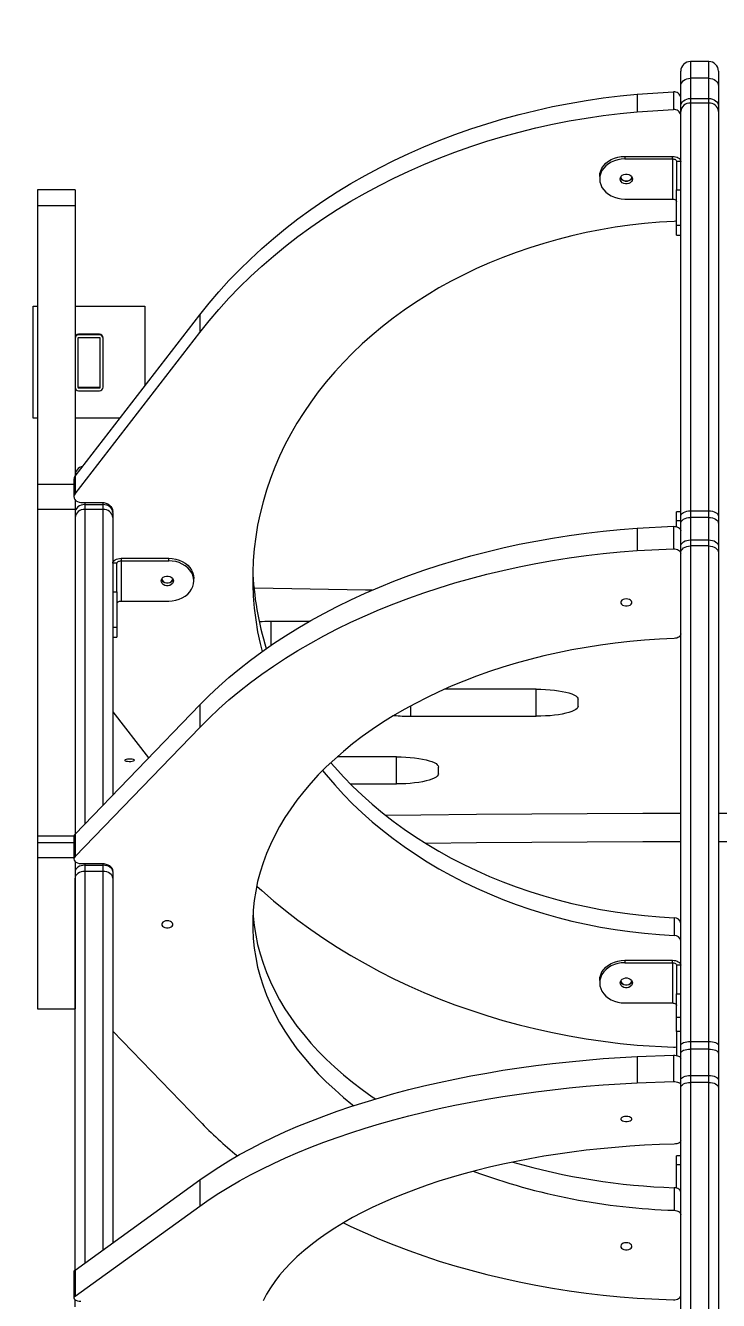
# Model space of a CAD drawing. Header units: millimetres. Extents: x -6006 to 5875, y -6399 to 6717.
# Drawn here: x -1525 to -1029, y 1773 to 2685 of the extents above; entities that cross this region are included whole.
import ezdxf

# ---------------------------------------------------------------- set-up
doc = ezdxf.new("R2010")
doc.units = ezdxf.units.MM
for name, color, linetype in [('DIKOM_ОБЪЕКТ', 7, 'Continuous'), ('DIKOM_РАЗМЕР_ЗОНА', 7, 'Continuous'), ('DIKOM_РАЗМЕР_ОБЪЕКТА', 7, 'Continuous')]:
    doc.layers.add(name, color=color, linetype=linetype)
doc.styles.add('style1', font='arial.ttf', dxfattribs={"width": 0.8})
doc.dimstyles.new('1-50', dxfattribs={"dimtxt": 300, "dimasz": 200, "dimexe": 100, "dimexo": 0, "dimgap": 100, "dimtad": 0, "dimdec": 0, "dimtxsty": 'style1', "dimcen": 0, "dimclrd": 7, "dimclre": 7, "dimadec": 1, "dimazin": 2, "dimtfac": 1, "dimtdec": 0, "dimtmove": 1, "dimatfit": 3, "dimfxl": 0, "dimlwd": 25, "dimlwe": 18, "dimarcsym": 0})

# ---------------------------------------------------------------- blocks, each defined once
blk = doc.blocks.new('*D15')
at = {"layer": 'Defpoints', "color": 0, "transparency": 16777216}
for p in [(-4354.46, 4593.05), (3409.28, 4593.05), (-1328.61, -3571.89)]:
    blk.add_point(p, dxfattribs=at)
at = {"layer": 'DIKOM_РАЗМЕР_ОБЪЕКТА', "color": 7, "lineweight": 18, "transparency": 16777216}
for p, q in [((3409.28, 4593.05), (-4454.46, 4593.05)), ((-1328.61, -3571.89), (-4454.46, -3571.89))]:
    blk.add_line(p, q, dxfattribs=at)
at = {"layer": 'DIKOM_РАЗМЕР_ОБЪЕКТА', "color": 7, "lineweight": 25, "transparency": 16777216}
for p, q in [((-4354.46, 4393.05), (-4354.46, 968.7)), ((-4354.46, -3371.89), (-4354.46, 52.46))]:
    blk.add_line(p, q, dxfattribs=at)
at = {"layer": 'DIKOM_РАЗМЕР_ОБЪЕКТА', "color": 7, "transparency": 16777216}
for points in [[(-4387.8, 4393.05), (-4321.13, 4393.05), (-4354.46, 4593.05)], [(-4387.8, -3371.89), (-4321.13, -3371.89), (-4354.46, -3571.89)]]:
    blk.add_solid(points, dxfattribs=at)
at = {"layer": 'DIKOM_РАЗМЕР_ОБЪЕКТА', "color": 0, "transparency": 16777216, "insert": (-4354.46, 510.58), "char_height": 300, "attachment_point": 5, "rotation": 90, "style": 'style1'}
blk.add_mtext('8150', dxfattribs=at)
blk = doc.blocks.new('*D16')
at = {"layer": 'Defpoints', "color": 0, "transparency": 16777216}
for p in [(3934.59, 4272.92), (-3710.11, -290.96), (3934.59, -4791.62)]:
    blk.add_point(p, dxfattribs=at)
at = {"layer": 'DIKOM_РАЗМЕР_ОБЪЕКТА', "color": 7, "lineweight": 18, "transparency": 16777216}
for p, q in [((3934.59, 4272.92), (3934.59, -4891.62)), ((-3710.11, -290.96), (-3710.11, -4891.62))]:
    blk.add_line(p, q, dxfattribs=at)
at = {"layer": 'DIKOM_РАЗМЕР_ОБЪЕКТА', "color": 7, "lineweight": 25, "transparency": 16777216}
for p, q in [((-3510.11, -4791.62), (-1432.64, -4791.62)), ((3734.59, -4791.62), (-518.7, -4791.62))]:
    blk.add_line(p, q, dxfattribs=at)
at = {"layer": 'DIKOM_РАЗМЕР_ОБЪЕКТА', "color": 7, "transparency": 16777216}
for points in [[(-3510.11, -4758.29), (-3510.11, -4824.96), (-3710.11, -4791.62)], [(3734.59, -4758.29), (3734.59, -4824.96), (3934.59, -4791.62)]]:
    blk.add_solid(points, dxfattribs=at)
at = {"layer": 'DIKOM_РАЗМЕР_ОБЪЕКТА', "color": 0, "transparency": 16777216, "insert": (-975.67, -4791.62), "char_height": 300, "attachment_point": 5, "style": 'style1'}
blk.add_mtext('7650', dxfattribs=at)
blk = doc.blocks.new('*D14')
at = {"layer": 'Defpoints', "color": 0, "transparency": 16777216}
for p in [(3463.26, 6716.57), (-5809.49, -5571.89), (-1350.38, -5571.89)]:
    blk.add_point(p, dxfattribs=at)
at = {"layer": 'DIKOM_РАЗМЕР_ЗОНА', "color": 7, "lineweight": 18, "transparency": 16777216}
for p, q in [((3463.26, 6716.57), (-5909.49, 6716.57)), ((-1350.38, -5571.89), (-5909.49, -5571.89))]:
    blk.add_line(p, q, dxfattribs=at)
at = {"layer": 'DIKOM_РАЗМЕР_ЗОНА', "color": 7, "lineweight": 25, "transparency": 16777216}
for p, q in [((-5809.49, 6516.57), (-5809.49, 1149.14)), ((-5809.49, -5371.89), (-5809.49, 69.36))]:
    blk.add_line(p, q, dxfattribs=at)
at = {"layer": 'DIKOM_РАЗМЕР_ЗОНА', "color": 7, "transparency": 16777216}
for points in [[(-5842.83, 6516.57), (-5776.16, 6516.57), (-5809.49, 6716.57)], [(-5842.83, -5371.89), (-5776.16, -5371.89), (-5809.49, -5571.89)]]:
    blk.add_solid(points, dxfattribs=at)
at = {"layer": 'DIKOM_РАЗМЕР_ЗОНА', "color": 0, "transparency": 16777216, "insert": (-5809.49, 609.25), "char_height": 300, "attachment_point": 5, "rotation": 90, "style": 'style1'}
blk.add_mtext('12300', dxfattribs=at)
blk = doc.blocks.new('*D13')
at = {"layer": 'Defpoints', "color": 0, "transparency": 16777216}
for p in [(5874.9, 4901.57), (-5210.11, -1293.83), (5874.9, -6202.3)]:
    blk.add_point(p, dxfattribs=at)
at = {"layer": 'DIKOM_РАЗМЕР_ЗОНА', "color": 7, "lineweight": 18, "transparency": 16777216}
for p, q in [((5874.9, 4901.57), (5874.9, -6302.3)), ((-5210.11, -1293.83), (-5210.11, -6302.3))]:
    blk.add_line(p, q, dxfattribs=at)
at = {"layer": 'DIKOM_РАЗМЕР_ЗОНА', "color": 7, "lineweight": 25, "transparency": 16777216}
for p, q in [((-5010.11, -6202.3), (160.46, -6202.3)), ((5674.9, -6202.3), (1240.24, -6202.3))]:
    blk.add_line(p, q, dxfattribs=at)
at = {"layer": 'DIKOM_РАЗМЕР_ЗОНА', "color": 7, "transparency": 16777216}
for points in [[(-5010.11, -6168.97), (-5010.11, -6235.64), (-5210.11, -6202.3)], [(5674.9, -6168.97), (5674.9, -6235.64), (5874.9, -6202.3)]]:
    blk.add_solid(points, dxfattribs=at)
at = {"layer": 'DIKOM_РАЗМЕР_ЗОНА', "color": 0, "transparency": 16777216, "insert": (700.35, -6202.3), "char_height": 300, "attachment_point": 5, "style": 'style1'}
blk.add_mtext('11100', dxfattribs=at)

msp = doc.modelspace()

# ---------------------------------------------------------------- linework, layer by layer
at = {"layer": 'DIKOM_ОБЪЕКТ', "color": 7, "linetype": 'Continuous', "lineweight": 15}
for p, q in [((-1035.85, 2659.55), (-1048.85, 2659.55)), ((-1048.85, 2659.55), (-1048.85, 2647.54)), ((-1035.85, 2647.54), (-1035.85, 2659.55)), ((-1055.85, 2641.94), (-1055.85, 2652.55)), ((-1048.85, 2647.54), (-1048.85, 2633.12)), ((-1035.85, 2647.54), (-1048.85, 2647.54)), ((-1035.85, 2633.12), (-1035.85, 2647.54)), ((-1028.85, 2652.55), (-1028.85, 2641.94)), ((-1055.85, 2627.52), (-1055.85, 2641.94)), ((-1028.85, 2641.94), (-1028.85, 2627.52)), ((-1086.99, 2636.17), (-1061.07, 2637.74)), ((-1086.99, 2636.17), (-1086.99, 2623.57)), ((-1061.07, 2637.74), (-1061.07, 2625.13)), ((-1048.85, 2633.12), (-1048.85, 2629.84)), ((-1048.85, 2633.12), (-1035.85, 2633.12)), ((-1048.85, 2629.84), (-1048.85, 2337.88)), ((-1035.85, 2629.84), (-1048.85, 2629.84)), ((-1035.85, 2629.84), (-1035.85, 2633.12)), ((-1035.85, 2337.88), (-1035.85, 2629.84)), ((-1086.99, 2623.57), (-1061.07, 2625.13)), ((-1055.85, 2623.85), (-1055.85, 2627.52)), ((-1055.85, 2333.94), (-1055.85, 2623.85)), ((-1028.85, 2627.52), (-1028.85, 2623.85)), ((-1028.85, 2623.85), (-1028.85, 2333.94)), ((-1095.85, 2591.64), (-1095.85, 2589.84)), ((-1095.85, 2591.64), (-1061.85, 2591.64)), ((-1095.85, 2589.84), (-1061.85, 2589.84)), ((-1061.85, 2589.84), (-1061.85, 2591.64)), ((-1061.85, 2589.84), (-1061.85, 2561.04)), ((-1058.85, 2588.04), (-1058.85, 2567.64)), ((-1055.85, 2588.04), (-1058.85, 2588.04)), ((-1113.85, 2577.24), (-1113.85, 2575.44)), ((-1489.32, 2567.76), (-1516.32, 2567.76)), ((-1516.32, 2567.76), (-1516.32, 2556.28)), ((-1489.32, 2567.76), (-1489.32, 2556.28)), ((-1058.85, 2542.44), (-1058.85, 2567.64)), ((-1058.85, 2567.64), (-1055.85, 2567.64)), ((-1489.32, 2556.28), (-1516.32, 2556.28)), ((-1516.32, 2556.28), (-1516.32, 2356.69)), ((-1489.32, 2556.28), (-1489.32, 2362.64)), ((-1095.85, 2561.04), (-1061.85, 2561.04)), ((-1058.85, 2535.24), (-1058.85, 2542.44)), ((-1058.85, 2542.44), (-1055.85, 2542.44)), ((-1058.85, 2535.24), (-1055.85, 2535.24)), ((-1519.32, 2484.31), (-1516.32, 2484.31)), ((-1519.32, 2404.31), (-1519.32, 2484.31)), ((-1519.32, 2484.31), (-1516.32, 2484.31)), ((-1519.32, 2484.31), (-1519.32, 2484.31)), ((-1489.32, 2484.31), (-1439.32, 2484.31)), ((-1489.32, 2484.31), (-1439.32, 2484.31)), ((-1439.32, 2484.31), (-1439.32, 2427.34)), ((-1439.32, 2484.31), (-1439.32, 2484.31)), ((-1489.31, 2362.66), (-1400.07, 2478.14)), ((-1400.07, 2478.14), (-1400.07, 2465.54)), ((-1489.31, 2350.06), (-1400.07, 2465.54)), ((-1487.32, 2461.31), (-1487.32, 2426.31)), ((-1486.82, 2463.81), (-1486.82, 2464.31)), ((-1471.82, 2464.31), (-1486.82, 2464.31)), ((-1471.82, 2463.81), (-1486.82, 2463.81)), ((-1471.82, 2461.81), (-1486.82, 2461.81)), ((-1471.82, 2463.81), (-1471.82, 2464.31)), ((-1471.32, 2426.31), (-1471.32, 2461.31)), ((-1469.32, 2461.31), (-1469.32, 2461.81)), ((-1469.32, 2426.31), (-1469.32, 2461.31)), ((-1486.82, 2425.81), (-1486.82, 2426.31)), ((-1486.82, 2426.31), (-1471.82, 2426.31)), ((-1486.82, 2425.81), (-1471.82, 2425.81)), ((-1486.82, 2423.81), (-1471.82, 2423.81)), ((-1471.82, 2425.81), (-1471.82, 2426.31)), ((-1516.32, 2404.31), (-1519.32, 2404.31)), ((-1457.12, 2404.31), (-1489.32, 2404.31)), ((-1516.32, 2356.69), (-1516.32, 2338.92)), ((-1490.11, 2356.69), (-1516.32, 2356.69)), ((-1490.11, 2360.48), (-1490.11, 2347.88)), ((-1489.31, 2362.66), (-1489.31, 2350.06)), ((-1489.32, 2338.92), (-1516.32, 2338.92)), ((-1516.32, 2338.92), (-1516.32, 2104.89)), ((-1489.32, 2345.73), (-1489.32, 2338.92)), ((-1489.32, 2338.92), (-1489.32, 2106.44)), ((-1485.11, 2343.88), (-1470.32, 2343.88)), ((-1482.32, 2343.88), (-1482.32, 2342.3)), ((-1482.32, 2342.3), (-1482.32, 2338.92)), ((-1482.32, 2342.3), (-1469.32, 2342.3)), ((-1469.32, 2338.92), (-1482.32, 2338.92)), ((-1482.32, 2338.92), (-1482.32, 2113.7)), ((-1469.32, 2342.3), (-1469.32, 2343.83)), ((-1469.32, 2338.92), (-1469.32, 2342.3)), ((-1469.32, 2127.17), (-1469.32, 2338.92)), ((-1055.85, 2337.12), (-1058.85, 2337.12)), ((-1058.85, 2330.66), (-1058.85, 2337.12)), ((-1048.85, 2337.88), (-1048.85, 2333.2)), ((-1048.85, 2337.88), (-1035.85, 2337.88)), ((-1035.85, 2333.2), (-1035.85, 2337.88)), ((-1462.32, 2336.7), (-1462.32, 2333.03)), ((-1462.32, 2333.03), (-1462.32, 2134.43)), ((-1058.85, 2326.51), (-1058.85, 2330.66)), ((-1055.85, 2330.66), (-1058.85, 2330.66)), ((-1055.85, 2328.71), (-1055.85, 2333.94)), ((-1055.85, 2312.55), (-1055.85, 2328.71)), ((-1048.85, 2333.2), (-1048.85, 2317.04)), ((-1035.85, 2333.2), (-1048.85, 2333.2)), ((-1035.85, 2317.04), (-1035.85, 2333.2)), ((-1028.85, 2333.94), (-1028.85, 2328.71)), ((-1028.85, 2328.71), (-1028.85, 2312.55)), ((-1086.99, 2325.52), (-1061.07, 2326.77)), ((-1086.99, 2325.52), (-1086.99, 2309.39)), ((-1061.07, 2326.77), (-1061.07, 2310.65)), ((-1086.99, 2309.39), (-1061.07, 2310.65)), ((-1055.85, 2307.74), (-1055.85, 2312.55)), ((-1048.85, 2317.04), (-1048.85, 2312.73)), ((-1048.85, 2317.04), (-1035.85, 2317.04)), ((-1048.85, 2312.73), (-1048.85, 1957.93)), ((-1035.85, 2312.73), (-1048.85, 2312.73)), ((-1035.85, 2312.73), (-1035.85, 2317.04)), ((-1035.85, 1957.93), (-1035.85, 2312.73)), ((-1028.85, 2312.55), (-1028.85, 2307.74)), ((-1459.32, 2300.29), (-1462.32, 2300.29)), ((-1459.32, 2279.88), (-1459.32, 2300.29)), ((-1456.32, 2303.89), (-1456.32, 2302.09)), ((-1456.32, 2303.89), (-1422.32, 2303.89)), ((-1456.32, 2302.09), (-1456.32, 2273.29)), ((-1456.32, 2302.09), (-1422.32, 2302.09)), ((-1422.32, 2302.09), (-1422.32, 2303.89)), ((-1055.85, 1955.43), (-1055.85, 2307.74)), ((-1028.85, 2307.74), (-1028.85, 1955.43)), ((-1404.32, 2287.69), (-1404.32, 2289.49)), ((-1462.32, 2279.88), (-1459.32, 2279.88)), ((-1459.32, 2279.88), (-1459.32, 2254.68)), ((-1456.32, 2273.29), (-1422.32, 2273.29)), ((-1462.32, 2254.68), (-1459.32, 2254.68)), ((-1459.32, 2254.68), (-1459.32, 2247.48)), ((-1321.81, 2258.65), (-1349.32, 2258.65)), ((-1349.32, 2258.65), (-1349.32, 2241.45)), ((-1462.32, 2247.48), (-1459.32, 2247.48)), ((-1159.32, 2210.19), (-1224.82, 2210.19)), ((-1159.32, 2190.81), (-1159.32, 2210.19)), ((-1129.32, 2198.08), (-1129.32, 2202.92)), ((-1489.31, 2106.46), (-1400.07, 2198.95)), ((-1462.32, 2194), (-1436.76, 2160.92)), ((-1400.07, 2198.95), (-1400.07, 2182.83)), ((-1249.32, 2198.12), (-1249.32, 2190.81)), ((-1249.32, 2190.81), (-1159.32, 2190.81)), ((-1489.31, 2090.34), (-1400.07, 2182.83)), ((-1259.32, 2161.73), (-1301.79, 2161.73)), ((-1259.32, 2142.35), (-1259.32, 2161.73)), ((-1229.32, 2149.62), (-1229.32, 2154.47)), ((-1292.28, 2142.35), (-1259.32, 2142.35)), ((-1516.32, 2104.89), (-1516.32, 2100.21)), ((-1490.11, 2104.89), (-1516.32, 2104.89)), ((-1516.32, 2100.21), (-1516.32, 2089.55)), ((-1490.11, 2100.21), (-1516.32, 2100.21)), ((-1490.11, 2104.71), (-1490.11, 2088.59)), ((-1489.31, 2106.46), (-1489.31, 2090.34)), ((-1516.32, 2089.55), (-1516.32, 1981.27)), ((-1490.11, 2089.55), (-1516.32, 2089.55)), ((-1489.32, 2086.86), (-1489.32, 1981.27)), ((-1485.11, 2085.39), (-1470.32, 2085.39)), ((-1482.32, 2085.39), (-1482.32, 2084.13)), ((-1482.32, 2084.13), (-1482.32, 2079.72)), ((-1482.32, 2084.13), (-1469.32, 2084.13)), ((-1469.32, 2084.13), (-1469.32, 2085.35)), ((-1469.32, 2079.72), (-1469.32, 2084.13)), ((-1489.32, 1794.29), (-1489.32, 2074.85)), ((-1469.32, 2079.72), (-1482.32, 2079.72)), ((-1482.32, 2079.72), (-1482.32, 1799.36)), ((-1469.32, 1808.76), (-1469.32, 2079.72)), ((-1462.32, 2079.64), (-1462.32, 2074.85)), ((-1462.32, 2074.85), (-1462.32, 1813.82)), ((-1060.56, 2046.52), (-1060.56, 2033.92)), ((-1095.85, 2016.13), (-1095.85, 2014.33)), ((-1095.85, 2016.13), (-1061.85, 2016.13)), ((-1095.85, 2014.33), (-1061.85, 2014.33)), ((-1061.85, 2014.33), (-1061.85, 2016.13)), ((-1061.85, 2014.33), (-1061.85, 1985.53)), ((-1058.85, 2012.53), (-1058.85, 1992.13)), ((-1055.85, 2012.53), (-1058.85, 2012.53)), ((-1113.85, 2001.73), (-1113.85, 1999.93)), ((-1058.85, 1975.08), (-1058.85, 1992.13)), ((-1058.85, 1992.13), (-1055.85, 1992.13)), ((-1516.32, 1981.27), (-1489.32, 1981.27)), ((-1095.85, 1985.53), (-1061.85, 1985.53)), ((-1055.85, 1975.08), (-1058.85, 1975.08)), ((-1058.85, 1965.13), (-1058.85, 1975.08)), ((-1462.32, 1965.34), (-1400.07, 1900.81)), ((-1058.85, 1965.13), (-1058.85, 1947.89)), ((-1055.85, 1965.13), (-1058.85, 1965.13)), ((-1086.99, 1955.41), (-1061.07, 1953.84)), ((-1055.85, 1949.44), (-1055.85, 1955.43)), ((-1048.85, 1957.93), (-1048.85, 1952.57)), ((-1048.85, 1957.93), (-1035.85, 1957.93)), ((-1035.85, 1952.57), (-1035.85, 1957.93)), ((-1028.85, 1955.43), (-1028.85, 1949.44)), ((-1086.99, 1947.2), (-1061.07, 1948.07)), ((-1086.99, 1947.2), (-1086.99, 1928.41)), ((-1061.07, 1948.07), (-1061.07, 1929.29)), ((-1055.85, 1930.55), (-1055.85, 1949.44)), ((-1048.85, 1952.57), (-1048.85, 1933.68)), ((-1035.85, 1952.57), (-1048.85, 1952.57)), ((-1035.85, 1933.68), (-1035.85, 1952.57)), ((-1028.85, 1949.44), (-1028.85, 1930.55)), ((-1086.99, 1928.41), (-1061.07, 1929.29)), ((-1055.85, 1924.97), (-1055.85, 1930.55)), ((-1048.85, 1933.68), (-1048.85, 1928.69)), ((-1048.85, 1933.68), (-1035.85, 1933.68)), ((-1048.85, 1928.69), (-1048.85, 1538.42)), ((-1035.85, 1928.69), (-1048.85, 1928.69)), ((-1035.85, 1928.69), (-1035.85, 1933.68)), ((-1035.85, 1538.42), (-1035.85, 1928.69)), ((-1028.85, 1930.55), (-1028.85, 1924.97)), ((-1055.85, 1537.44), (-1055.85, 1924.97)), ((-1028.85, 1924.97), (-1028.85, 1537.44)), ((-1055.85, 1876.19), (-1058.85, 1876.19)), ((-1058.85, 1869.72), (-1058.85, 1876.19)), ((-1058.85, 1852.99), (-1058.85, 1869.72)), ((-1055.85, 1869.72), (-1058.85, 1869.72)), ((-1489.31, 1794.31), (-1400.07, 1858.86)), ((-1400.07, 1858.86), (-1400.07, 1840.08)), ((-1060.56, 1853.25), (-1060.56, 1837.13)), ((-1489.31, 1775.52), (-1400.07, 1840.08)), ((-1461.78, 1814.22), (-1462.32, 1814.22)), ((-1490.11, 1793.09), (-1490.11, 1774.3)), ((-1489.31, 1794.31), (-1489.31, 1775.52)), ((-1489.32, 1768), (-1489.32, 1773.1)), ((-1086.99, 1774.25), (-1061.07, 1772.99))]:
    msp.add_line(p, q, dxfattribs=at)
at = {"layer": 'DIKOM_ОБЪЕКТ', "color": 7, "linetype": 'Continuous', "lineweight": 15, "flags": 128}
for points in [[(-1055.85, 2641.94), (-1055.71, 2643.03), (-1055.31, 2644.08), (-1054.67, 2645.05), (-1053.8, 2645.9), (-1052.73, 2646.59), (-1051.52, 2647.11), (-1050.21, 2647.43), (-1048.85, 2647.54)], [(-1035.85, 2647.54), (-1034.48, 2647.43), (-1033.17, 2647.11), (-1031.96, 2646.59), (-1030.9, 2645.9), (-1030.03, 2645.05), (-1029.38, 2644.08), (-1028.98, 2643.03), (-1028.85, 2641.94)], [(-1400.07, 2478.14), (-1393.41, 2486.48), (-1386.45, 2494.65), (-1379.2, 2502.66), (-1371.66, 2510.49), (-1363.83, 2518.14), (-1355.72, 2525.61), (-1347.35, 2532.88), (-1338.71, 2539.96), (-1329.82, 2546.83), (-1320.68, 2553.48), (-1311.3, 2559.93), (-1301.69, 2566.14), (-1291.85, 2572.13), (-1281.8, 2577.89), (-1271.55, 2583.41), (-1261.09, 2588.69), (-1250.45, 2593.72), (-1239.63, 2598.5), (-1228.63, 2603.02), (-1217.48, 2607.28), (-1206.17, 2611.28), (-1194.73, 2615.01), (-1183.15, 2618.48), (-1171.45, 2621.67), (-1159.64, 2624.58), (-1147.72, 2627.22), (-1135.72, 2629.58), (-1123.63, 2631.65), (-1111.48, 2633.44), (-1099.26, 2634.95), (-1086.99, 2636.17)], [(-1055.85, 2627.52), (-1055.71, 2628.61), (-1055.31, 2629.66), (-1054.67, 2630.63), (-1053.8, 2631.48), (-1052.73, 2632.18), (-1051.52, 2632.69), (-1050.21, 2633.01), (-1048.85, 2633.12)], [(-1035.85, 2633.12), (-1034.48, 2633.01), (-1033.17, 2632.69), (-1031.96, 2632.18), (-1030.9, 2631.48), (-1030.03, 2630.63), (-1029.38, 2629.66), (-1028.98, 2628.61), (-1028.85, 2627.52)], [(-1400.07, 2465.54), (-1393.41, 2473.87), (-1386.45, 2482.05), (-1379.2, 2490.06), (-1371.66, 2497.89), (-1363.83, 2505.54), (-1355.72, 2513.01), (-1347.35, 2520.28), (-1338.71, 2527.36), (-1329.82, 2534.23), (-1320.68, 2540.88), (-1311.3, 2547.32), (-1301.69, 2553.54), (-1291.85, 2559.53), (-1281.8, 2565.29), (-1271.55, 2570.81), (-1261.09, 2576.09), (-1250.45, 2581.12), (-1239.63, 2585.89), (-1228.63, 2590.42), (-1217.48, 2594.68), (-1206.17, 2598.68), (-1194.73, 2602.41), (-1183.15, 2605.88), (-1171.45, 2609.07), (-1159.64, 2611.98), (-1147.72, 2614.62), (-1135.72, 2616.98), (-1123.63, 2619.05), (-1111.48, 2620.84), (-1099.26, 2622.35), (-1086.99, 2623.57)], [(-1113.85, 2577.24), (-1113.66, 2579.29), (-1113.12, 2581.3), (-1112.22, 2583.22), (-1110.99, 2585.02), (-1109.45, 2586.67), (-1107.63, 2588.12), (-1105.58, 2589.35), (-1103.32, 2590.34), (-1100.92, 2591.06), (-1098.41, 2591.49), (-1095.85, 2591.64)], [(-1095.85, 2589.84), (-1098.41, 2589.69), (-1100.92, 2589.26), (-1103.32, 2588.54), (-1105.58, 2587.55), (-1107.63, 2586.32), (-1109.45, 2584.87), (-1110.99, 2583.22), (-1112.22, 2581.42), (-1113.12, 2579.5), (-1113.66, 2577.49), (-1113.85, 2575.44)], [(-1061.85, 2591.64), (-1060.67, 2591.57), (-1059.55, 2591.37), (-1058.51, 2591.03), (-1057.6, 2590.58), (-1056.86, 2590.04), (-1056.3, 2589.42), (-1055.96, 2588.74), (-1055.85, 2588.04)], [(-1061.85, 2589.84), (-1061.26, 2589.8), (-1060.7, 2589.7), (-1060.18, 2589.54), (-1059.72, 2589.31), (-1059.35, 2589.04), (-1059.07, 2588.73), (-1058.9, 2588.39), (-1058.85, 2588.04)], [(-1113.85, 2575.44), (-1113.66, 2573.39), (-1113.12, 2571.38), (-1112.22, 2569.46), (-1110.99, 2567.66), (-1109.45, 2566.01), (-1107.63, 2564.56), (-1105.58, 2563.33), (-1103.32, 2562.34), (-1100.92, 2561.62), (-1098.41, 2561.19), (-1095.85, 2561.04)], [(-1099.25, 2575.44), (-1099.07, 2576.43), (-1098.55, 2577.34), (-1097.73, 2578.1), (-1096.67, 2578.64), (-1095.47, 2578.92), (-1094.22, 2578.92), (-1093.02, 2578.64), (-1091.96, 2578.1), (-1091.14, 2577.34), (-1090.62, 2576.43), (-1090.45, 2575.44), (-1090.62, 2574.45), (-1091.14, 2573.54), (-1091.96, 2572.78), (-1093.02, 2572.24), (-1094.22, 2571.96), (-1095.47, 2571.96), (-1096.67, 2572.24), (-1097.73, 2572.78), (-1098.55, 2573.54), (-1099.07, 2574.45), (-1099.25, 2575.44)], [(-1090.59, 2576.34), (-1090.62, 2576.25), (-1091.14, 2575.34), (-1091.96, 2574.58), (-1093.02, 2574.04), (-1094.22, 2573.76), (-1095.47, 2573.76), (-1096.67, 2574.04), (-1097.73, 2574.58), (-1098.55, 2575.34), (-1099.07, 2576.25), (-1099.1, 2576.34)], [(-1098.83, 2576.94), (-1098.74, 2576.53), (-1098.31, 2575.64), (-1097.57, 2574.89), (-1096.58, 2574.36), (-1095.44, 2574.08), (-1094.25, 2574.08), (-1093.11, 2574.36), (-1092.12, 2574.89), (-1091.38, 2575.64), (-1090.95, 2576.53), (-1090.86, 2576.94)], [(-1061.85, 2561.04), (-1061.26, 2561.01), (-1060.7, 2560.9), (-1060.18, 2560.74), (-1059.72, 2560.51), (-1059.35, 2560.24), (-1059.07, 2559.93), (-1058.9, 2559.59), (-1058.85, 2559.24)], [(-1060.56, 2545.05), (-1071.17, 2544.42), (-1081.76, 2543.51), (-1092.3, 2542.32), (-1102.78, 2540.85), (-1113.2, 2539.1), (-1123.53, 2537.07), (-1133.78, 2534.77), (-1143.93, 2532.2), (-1153.96, 2529.36), (-1163.87, 2526.26), (-1173.65, 2522.89), (-1183.28, 2519.26), (-1192.75, 2515.38), (-1202.06, 2511.25), (-1211.19, 2506.88), (-1220.14, 2502.26), (-1228.89, 2497.41), (-1237.43, 2492.33), (-1245.75, 2487.03), (-1253.85, 2481.5), (-1261.72, 2475.77), (-1269.34, 2469.82), (-1276.71, 2463.68), (-1283.82, 2457.35), (-1290.67, 2450.83), (-1297.24, 2444.13), (-1303.53, 2437.26), (-1309.53, 2430.22), (-1315.23, 2423.04), (-1320.63, 2415.7), (-1325.72, 2408.22), (-1330.5, 2400.61), (-1334.96, 2392.88), (-1339.1, 2385.04), (-1342.91, 2377.09), (-1346.38, 2369.04), (-1349.52, 2360.9), (-1352.32, 2352.69), (-1354.78, 2344.4), (-1356.89, 2336.06), (-1358.65, 2327.66), (-1360.06, 2319.22), (-1361.12, 2310.75), (-1361.83, 2302.25), (-1362.18, 2293.74), (-1362.18, 2285.23), (-1361.83, 2276.72), (-1361.12, 2268.22), (-1360.06, 2259.75), (-1358.65, 2251.31), (-1356.89, 2242.92), (-1355.47, 2237.15)], [(-1058.85, 2545.38), (-1059.63, 2545.17), (-1060.56, 2545.05)], [(-1489.31, 2350.06), (-1489.88, 2349.1), (-1490.11, 2348.04), (-1489.98, 2346.98), (-1489.51, 2345.98), (-1488.72, 2345.11), (-1487.67, 2344.45), (-1486.44, 2344.03), (-1485.11, 2343.88)], [(-1482.32, 2342.3), (-1483.69, 2342.19), (-1485, 2341.87), (-1486.21, 2341.36), (-1487.27, 2340.66), (-1488.14, 2339.81), (-1488.79, 2338.84), (-1489.19, 2337.79), (-1489.32, 2336.7)], [(-1470.32, 2343.88), (-1468.76, 2343.76), (-1467.26, 2343.4), (-1465.88, 2342.81), (-1464.67, 2342.01), (-1463.67, 2341.04), (-1462.93, 2339.93), (-1462.48, 2338.73), (-1462.32, 2337.49)], [(-1462.32, 2336.7), (-1462.46, 2337.79), (-1462.86, 2338.84), (-1463.5, 2339.81), (-1464.37, 2340.66), (-1465.44, 2341.36), (-1466.65, 2341.87), (-1467.96, 2342.19), (-1469.32, 2342.3)], [(-1055.85, 2333.94), (-1055.71, 2334.71), (-1055.31, 2335.44), (-1054.67, 2336.13), (-1053.8, 2336.72), (-1052.73, 2337.21), (-1051.52, 2337.58), (-1050.21, 2337.8), (-1048.85, 2337.88)], [(-1035.85, 2337.88), (-1034.48, 2337.8), (-1033.17, 2337.58), (-1031.96, 2337.21), (-1030.9, 2336.72), (-1030.03, 2336.13), (-1029.38, 2335.44), (-1028.98, 2334.71), (-1028.85, 2333.94)], [(-1055.85, 2328.71), (-1055.71, 2329.59), (-1055.31, 2330.43), (-1054.67, 2331.2), (-1053.8, 2331.88), (-1052.73, 2332.44), (-1051.52, 2332.86), (-1050.21, 2333.11), (-1048.85, 2333.2)], [(-1035.85, 2333.2), (-1034.48, 2333.11), (-1033.17, 2332.86), (-1031.96, 2332.44), (-1030.9, 2331.88), (-1030.03, 2331.2), (-1029.38, 2330.43), (-1028.98, 2329.59), (-1028.85, 2328.71)], [(-1400.07, 2198.95), (-1393.41, 2205.62), (-1386.45, 2212.17), (-1379.2, 2218.58), (-1371.66, 2224.86), (-1363.83, 2230.99), (-1355.72, 2236.97), (-1347.35, 2242.79), (-1338.71, 2248.46), (-1329.82, 2253.96), (-1320.68, 2259.29), (-1311.3, 2264.45), (-1301.69, 2269.43), (-1291.85, 2274.23), (-1281.8, 2278.84), (-1271.55, 2283.26), (-1261.09, 2287.49), (-1250.45, 2291.52), (-1239.63, 2295.34), (-1228.63, 2298.97), (-1217.48, 2302.38), (-1206.17, 2305.58), (-1194.73, 2308.57), (-1183.15, 2311.35), (-1171.45, 2313.9), (-1159.64, 2316.24), (-1147.72, 2318.35), (-1135.72, 2320.24), (-1123.63, 2321.9), (-1111.48, 2323.34), (-1099.26, 2324.54), (-1086.99, 2325.52)], [(-1061.07, 2326.77), (-1060.06, 2326.74), (-1059.09, 2326.57), (-1058.18, 2326.28), (-1057.39, 2325.89), (-1056.73, 2325.4), (-1056.25, 2324.83), (-1055.95, 2324.21), (-1055.85, 2323.57)], [(-1400.07, 2182.83), (-1393.41, 2189.5), (-1386.45, 2196.05), (-1379.2, 2202.46), (-1371.66, 2208.73), (-1363.83, 2214.86), (-1355.72, 2220.84), (-1347.35, 2226.67), (-1338.71, 2232.34), (-1329.82, 2237.84), (-1320.68, 2243.17), (-1311.3, 2248.33), (-1301.69, 2253.31), (-1291.85, 2258.11), (-1281.8, 2262.72), (-1271.55, 2267.14), (-1261.09, 2271.36), (-1250.45, 2275.39), (-1239.63, 2279.22), (-1228.63, 2282.84), (-1217.48, 2286.26), (-1206.17, 2289.46), (-1194.73, 2292.45), (-1183.15, 2295.22), (-1171.45, 2297.78), (-1159.64, 2300.12), (-1147.72, 2302.23), (-1135.72, 2304.12), (-1123.63, 2305.78), (-1111.48, 2307.21), (-1099.26, 2308.42), (-1086.99, 2309.39)], [(-1061.07, 2310.65), (-1060.06, 2310.61), (-1059.09, 2310.45), (-1058.18, 2310.16), (-1057.39, 2309.76), (-1056.73, 2309.27), (-1056.25, 2308.71), (-1055.95, 2308.09), (-1055.85, 2307.45)], [(-1055.85, 2312.55), (-1055.71, 2313.43), (-1055.31, 2314.27), (-1054.67, 2315.05), (-1053.8, 2315.73), (-1052.73, 2316.28), (-1051.52, 2316.7), (-1050.21, 2316.95), (-1048.85, 2317.04)], [(-1055.85, 2307.74), (-1055.71, 2308.71), (-1055.31, 2309.65), (-1054.67, 2310.51), (-1053.8, 2311.27), (-1052.73, 2311.89), (-1051.52, 2312.35), (-1050.21, 2312.63), (-1048.85, 2312.73)], [(-1035.85, 2317.04), (-1034.48, 2316.95), (-1033.17, 2316.7), (-1031.96, 2316.28), (-1030.9, 2315.73), (-1030.03, 2315.05), (-1029.38, 2314.27), (-1028.98, 2313.43), (-1028.85, 2312.55)], [(-1035.85, 2312.73), (-1034.48, 2312.63), (-1033.17, 2312.35), (-1031.96, 2311.89), (-1030.9, 2311.27), (-1030.03, 2310.51), (-1029.38, 2309.65), (-1028.98, 2308.71), (-1028.85, 2307.74)], [(-1462.32, 2300.29), (-1462.21, 2300.99), (-1461.87, 2301.66), (-1461.31, 2302.29), (-1460.57, 2302.83), (-1459.66, 2303.28), (-1458.62, 2303.61), (-1457.5, 2303.82), (-1456.32, 2303.89)], [(-1459.32, 2300.29), (-1459.27, 2300.64), (-1459.1, 2300.97), (-1458.82, 2301.29), (-1458.45, 2301.56), (-1457.99, 2301.78), (-1457.47, 2301.95), (-1456.91, 2302.05), (-1456.32, 2302.09)], [(-1422.32, 2303.89), (-1419.76, 2303.74), (-1417.25, 2303.3), (-1414.85, 2302.59), (-1412.59, 2301.6), (-1410.54, 2300.37), (-1408.72, 2298.92), (-1407.18, 2297.27), (-1405.95, 2295.47), (-1405.05, 2293.54), (-1404.51, 2291.54), (-1404.32, 2289.49)], [(-1404.32, 2287.69), (-1404.51, 2289.74), (-1405.05, 2291.74), (-1405.95, 2293.67), (-1407.18, 2295.47), (-1408.72, 2297.12), (-1410.54, 2298.57), (-1412.59, 2299.8), (-1414.85, 2300.78), (-1417.25, 2301.5), (-1419.76, 2301.94), (-1422.32, 2302.09)], [(-1427.72, 2287.69), (-1427.55, 2288.68), (-1427.03, 2289.59), (-1426.21, 2290.35), (-1425.15, 2290.89), (-1423.95, 2291.17), (-1422.7, 2291.17), (-1421.5, 2290.89), (-1420.44, 2290.35), (-1419.62, 2289.59), (-1419.1, 2288.68), (-1418.92, 2287.69), (-1419.1, 2286.7), (-1419.62, 2285.78), (-1420.44, 2285.03), (-1421.5, 2284.49), (-1422.7, 2284.2), (-1423.95, 2284.2), (-1425.15, 2284.49), (-1426.21, 2285.03), (-1427.03, 2285.78), (-1427.55, 2286.7), (-1427.72, 2287.69)], [(-1419.07, 2288.59), (-1419.1, 2288.5), (-1419.62, 2287.58), (-1420.44, 2286.83), (-1421.5, 2286.29), (-1422.7, 2286), (-1423.95, 2286), (-1425.15, 2286.29), (-1426.21, 2286.83), (-1427.03, 2287.58), (-1427.55, 2288.5), (-1427.58, 2288.59)], [(-1427.31, 2289.18), (-1427.22, 2288.77), (-1426.79, 2287.89), (-1426.05, 2287.14), (-1425.06, 2286.6), (-1423.92, 2286.32), (-1422.73, 2286.32), (-1421.59, 2286.6), (-1420.6, 2287.14), (-1419.86, 2287.89), (-1419.42, 2288.77), (-1419.34, 2289.18)], [(-1422.32, 2273.29), (-1419.76, 2273.43), (-1417.25, 2273.87), (-1414.85, 2274.59), (-1412.59, 2275.57), (-1410.54, 2276.8), (-1408.72, 2278.26), (-1407.18, 2279.9), (-1405.95, 2281.71), (-1405.05, 2283.63), (-1404.51, 2285.64), (-1404.32, 2287.69)], [(-1276.6, 2281.12), (-1281.48, 2281.18), (-1321.12, 2281.77), (-1360.73, 2282.46), (-1361.29, 2282.47)], [(-1459.32, 2271.49), (-1459.27, 2271.84), (-1459.1, 2272.18), (-1458.82, 2272.49), (-1458.45, 2272.76), (-1457.99, 2272.98), (-1457.47, 2273.15), (-1456.91, 2273.25), (-1456.32, 2273.29)], [(-1094.85, 2274.85), (-1096.02, 2274.74), (-1097.1, 2274.41), (-1097.97, 2273.89), (-1098.57, 2273.23), (-1098.83, 2272.48), (-1098.74, 2271.72), (-1098.31, 2271.01), (-1097.57, 2270.41), (-1096.58, 2269.98), (-1095.44, 2269.75), (-1094.25, 2269.75), (-1093.11, 2269.98), (-1092.12, 2270.41), (-1091.38, 2271.01), (-1090.95, 2271.72), (-1090.86, 2272.48), (-1091.12, 2273.23), (-1091.72, 2273.89), (-1092.59, 2274.41), (-1093.67, 2274.74), (-1094.85, 2274.85)], [(-1060.56, 2246.51), (-1071.17, 2246.01), (-1081.76, 2245.28), (-1092.3, 2244.32), (-1102.78, 2243.14), (-1113.2, 2241.74), (-1123.53, 2240.12), (-1133.78, 2238.28), (-1143.93, 2236.22), (-1153.96, 2233.94), (-1163.87, 2231.45), (-1173.65, 2228.76), (-1183.28, 2225.85), (-1192.75, 2222.75), (-1202.06, 2219.44), (-1211.19, 2215.94), (-1220.14, 2212.24), (-1228.89, 2208.35), (-1237.43, 2204.28), (-1245.75, 2200.03), (-1253.85, 2195.61), (-1261.72, 2191.02), (-1269.34, 2186.26), (-1276.71, 2181.34), (-1283.82, 2176.26), (-1290.67, 2171.04), (-1297.24, 2165.68), (-1303.53, 2160.17), (-1309.53, 2154.54), (-1315.23, 2148.78), (-1320.63, 2142.91), (-1325.72, 2136.92), (-1330.5, 2130.82), (-1334.96, 2124.63), (-1339.1, 2118.35), (-1342.91, 2111.98), (-1346.38, 2105.54), (-1349.52, 2099.02), (-1352.32, 2092.44), (-1354.78, 2085.8), (-1356.89, 2079.12), (-1358.65, 2072.39), (-1360.06, 2065.64), (-1361.12, 2058.85), (-1361.83, 2052.05), (-1362.18, 2045.23), (-1362.18, 2038.41), (-1361.83, 2031.59), (-1361.12, 2024.79), (-1360.06, 2018), (-1358.65, 2011.25), (-1356.89, 2004.52), (-1354.78, 1997.84), (-1352.32, 1991.2), (-1349.52, 1984.62), (-1346.38, 1978.1), (-1342.91, 1971.66), (-1339.1, 1965.29), (-1334.96, 1959.01), (-1330.5, 1952.82), (-1325.72, 1946.72), (-1320.63, 1940.73), (-1315.23, 1934.86), (-1309.53, 1929.1), (-1303.53, 1923.47), (-1297.24, 1917.96), (-1290.67, 1912.6), (-1289.94, 1912.03)], [(-1055.85, 2249.71), (-1055.93, 2249.11), (-1056.2, 2248.52), (-1056.63, 2247.99), (-1057.21, 2247.51), (-1057.92, 2247.11), (-1058.74, 2246.8), (-1059.63, 2246.6), (-1060.56, 2246.51)], [(-1159.32, 2210.19), (-1155.97, 2210.15), (-1152.65, 2210.01), (-1149.42, 2209.78), (-1146.31, 2209.47), (-1143.36, 2209.08), (-1140.62, 2208.61), (-1138.11, 2208.06), (-1135.87, 2207.45), (-1133.92, 2206.79), (-1132.3, 2206.08), (-1131.01, 2205.32), (-1130.08, 2204.54), (-1129.51, 2203.74), (-1129.32, 2202.92)], [(-1129.32, 2198.08), (-1129.51, 2197.26), (-1130.08, 2196.46), (-1131.01, 2195.68), (-1132.3, 2194.92), (-1133.92, 2194.21), (-1135.87, 2193.55), (-1138.11, 2192.94), (-1140.62, 2192.39), (-1143.36, 2191.92), (-1146.31, 2191.53), (-1149.42, 2191.22), (-1152.65, 2190.99), (-1155.97, 2190.85), (-1159.32, 2190.81)], [(-1446.82, 2159.31), (-1447.01, 2159.59), (-1447.56, 2159.83), (-1448.41, 2160.02), (-1449.47, 2160.13), (-1450.61, 2160.16), (-1451.73, 2160.09), (-1452.69, 2159.94), (-1453.4, 2159.71), (-1453.78, 2159.45), (-1453.78, 2159.17), (-1453.4, 2158.91), (-1452.69, 2158.69), (-1451.73, 2158.53), (-1450.61, 2158.47), (-1449.47, 2158.49), (-1448.41, 2158.6), (-1447.56, 2158.79), (-1447.01, 2159.04), (-1446.82, 2159.31)], [(-1306.35, 2157.57), (-1303.53, 2154.32), (-1297.24, 2147.45), (-1290.67, 2140.75), (-1283.82, 2134.23), (-1276.71, 2127.89), (-1269.34, 2121.75), (-1261.72, 2115.81), (-1253.85, 2110.07), (-1245.75, 2104.55), (-1237.43, 2099.24), (-1228.89, 2094.16), (-1220.14, 2089.31), (-1211.19, 2084.7), (-1202.06, 2080.32), (-1192.75, 2076.19), (-1183.28, 2072.31), (-1173.65, 2068.69), (-1163.87, 2065.32), (-1153.96, 2062.21), (-1143.93, 2059.37), (-1133.78, 2056.8), (-1123.53, 2054.5), (-1113.2, 2052.48), (-1102.78, 2050.73), (-1092.3, 2049.25), (-1081.76, 2048.06), (-1071.17, 2047.15), (-1060.56, 2046.52)], [(-1259.32, 2161.73), (-1255.97, 2161.69), (-1252.65, 2161.55), (-1249.42, 2161.33), (-1246.31, 2161.01), (-1243.36, 2160.62), (-1240.62, 2160.15), (-1238.11, 2159.61), (-1235.87, 2159), (-1233.92, 2158.33), (-1232.3, 2157.62), (-1231.01, 2156.87), (-1230.08, 2156.08), (-1229.51, 2155.28), (-1229.32, 2154.47)], [(-1312.13, 2151.96), (-1309.53, 2148.75), (-1303.53, 2141.72), (-1297.24, 2134.85), (-1290.67, 2128.15), (-1283.82, 2121.63), (-1276.71, 2115.29), (-1269.34, 2109.15), (-1261.72, 2103.21), (-1253.85, 2097.47), (-1245.75, 2091.95), (-1237.43, 2086.64), (-1228.89, 2081.56), (-1220.14, 2076.71), (-1211.19, 2072.09), (-1202.06, 2067.72), (-1192.75, 2063.59), (-1183.28, 2059.71), (-1173.65, 2056.09), (-1163.87, 2052.72), (-1153.96, 2049.61), (-1143.93, 2046.77), (-1133.78, 2044.2), (-1123.53, 2041.9), (-1113.2, 2039.87), (-1102.78, 2038.13), (-1092.3, 2036.65), (-1081.76, 2035.46), (-1071.17, 2034.55), (-1060.56, 2033.92)], [(-1229.32, 2149.62), (-1229.51, 2148.81), (-1230.08, 2148), (-1231.01, 2147.22), (-1232.3, 2146.47), (-1233.92, 2145.75), (-1235.87, 2145.09), (-1238.11, 2144.48), (-1240.62, 2143.94), (-1243.36, 2143.47), (-1246.31, 2143.07), (-1249.42, 2142.76), (-1252.65, 2142.53), (-1255.97, 2142.4), (-1259.32, 2142.35)], [(-1267.15, 2120.01), (-1241.82, 2120.32), (-1202.14, 2120.73), (-1162.45, 2121.04), (-1122.75, 2121.27), (-1083.04, 2121.41), (-1055.85, 2121.45)], [(-1028.85, 2121.45), (-1003.61, 2121.41), (-963.9, 2121.27), (-924.2, 2121.04), (-884.51, 2120.73), (-844.83, 2120.32), (-817.57, 2119.98)], [(-1238.61, 2099.98), (-1202.14, 2100.35), (-1162.45, 2100.67), (-1122.75, 2100.9), (-1083.04, 2101.03), (-1055.85, 2101.07)], [(-1028.85, 2101.07), (-1003.61, 2101.03), (-963.9, 2100.9), (-924.2, 2100.67), (-884.51, 2100.35), (-846.11, 2099.96)], [(-1489.31, 2090.34), (-1489.88, 2089.56), (-1490.11, 2088.72), (-1489.98, 2087.86), (-1489.51, 2087.06), (-1488.72, 2086.37), (-1487.67, 2085.84), (-1486.44, 2085.5), (-1485.11, 2085.39)], [(-1482.32, 2084.13), (-1483.69, 2084.04), (-1485, 2083.79), (-1486.21, 2083.37), (-1487.27, 2082.81), (-1488.14, 2082.13), (-1488.79, 2081.36), (-1489.19, 2080.52), (-1489.32, 2079.64)], [(-1470.32, 2085.39), (-1468.76, 2085.29), (-1467.26, 2085), (-1465.88, 2084.52), (-1464.67, 2083.89), (-1463.67, 2083.11), (-1462.93, 2082.22), (-1462.48, 2081.26), (-1462.32, 2080.26)], [(-1462.32, 2079.64), (-1462.46, 2080.52), (-1462.86, 2081.36), (-1463.5, 2082.13), (-1464.37, 2082.81), (-1465.44, 2083.37), (-1466.65, 2083.79), (-1467.96, 2084.04), (-1469.32, 2084.13)], [(-1482.32, 2079.72), (-1483.69, 2079.63), (-1485, 2079.35), (-1486.21, 2078.9), (-1487.27, 2078.3), (-1488.14, 2077.56), (-1488.79, 2076.72), (-1489.19, 2075.8), (-1489.32, 2074.85)], [(-1462.32, 2074.85), (-1462.46, 2075.8), (-1462.86, 2076.72), (-1463.5, 2077.56), (-1464.37, 2078.3), (-1465.44, 2078.9), (-1466.65, 2079.35), (-1467.96, 2079.63), (-1469.32, 2079.72)], [(-1359.35, 2069.25), (-1355.72, 2065.97), (-1347.35, 2058.69), (-1338.71, 2051.62), (-1329.82, 2044.75), (-1320.68, 2038.09), (-1311.3, 2031.65), (-1301.69, 2025.43), (-1291.85, 2019.44), (-1281.8, 2013.68), (-1271.55, 2008.16), (-1261.09, 2002.89), (-1250.45, 1997.86), (-1239.63, 1993.08), (-1228.63, 1988.56), (-1217.48, 1984.29), (-1206.17, 1980.29), (-1194.73, 1976.56), (-1183.15, 1973.1), (-1171.45, 1969.91), (-1159.64, 1966.99), (-1147.72, 1964.35), (-1135.72, 1962), (-1123.63, 1959.92), (-1111.48, 1958.13), (-1099.26, 1956.63), (-1086.99, 1955.41)], [(-1361.98, 2049.88), (-1361.83, 2047.72), (-1361.12, 2040.91), (-1360.06, 2034.13), (-1358.65, 2027.37), (-1356.89, 2020.64), (-1354.78, 2013.96), (-1352.32, 2007.32), (-1349.52, 2000.74), (-1346.38, 1994.23), (-1342.91, 1987.78), (-1339.1, 1981.41), (-1334.96, 1975.13), (-1330.5, 1968.94), (-1325.72, 1962.85), (-1320.63, 1956.86), (-1315.23, 1950.98), (-1309.53, 1945.22), (-1303.53, 1939.59), (-1297.24, 1934.09), (-1290.67, 1928.72), (-1283.82, 1923.5), (-1276.71, 1918.43), (-1274.42, 1916.86)], [(-1423.32, 2044.38), (-1424.5, 2044.27), (-1425.58, 2043.94), (-1426.45, 2043.42), (-1427.05, 2042.76), (-1427.31, 2042.01), (-1427.22, 2041.25), (-1426.79, 2040.54), (-1426.05, 2039.94), (-1425.06, 2039.51), (-1423.92, 2039.29), (-1422.73, 2039.29), (-1421.59, 2039.51), (-1420.6, 2039.94), (-1419.86, 2040.54), (-1419.42, 2041.25), (-1419.34, 2042.01), (-1419.6, 2042.76), (-1420.2, 2043.42), (-1421.07, 2043.94), (-1422.15, 2044.27), (-1423.32, 2044.38)], [(-1113.85, 2001.73), (-1113.66, 2003.78), (-1113.12, 2005.79), (-1112.22, 2007.72), (-1110.99, 2009.52), (-1109.45, 2011.16), (-1107.63, 2012.62), (-1105.58, 2013.85), (-1103.32, 2014.83), (-1100.92, 2015.55), (-1098.41, 2015.99), (-1095.85, 2016.13)], [(-1095.85, 2014.33), (-1098.41, 2014.19), (-1100.92, 2013.75), (-1103.32, 2013.03), (-1105.58, 2012.05), (-1107.63, 2010.82), (-1109.45, 2009.36), (-1110.99, 2007.72), (-1112.22, 2005.92), (-1113.12, 2003.99), (-1113.66, 2001.98), (-1113.85, 1999.93)], [(-1061.85, 2016.13), (-1060.67, 2016.06), (-1059.55, 2015.86), (-1058.51, 2015.53), (-1057.6, 2015.08), (-1056.86, 2014.53), (-1056.3, 2013.91), (-1055.96, 2013.24), (-1055.85, 2012.53)], [(-1061.85, 2014.33), (-1061.26, 2014.3), (-1060.7, 2014.2), (-1060.18, 2014.03), (-1059.72, 2013.81), (-1059.35, 2013.53), (-1059.07, 2013.22), (-1058.9, 2012.88), (-1058.85, 2012.53)], [(-1113.85, 1999.93), (-1113.66, 1997.88), (-1113.12, 1995.88), (-1112.22, 1993.95), (-1110.99, 1992.15), (-1109.45, 1990.5), (-1107.63, 1989.05), (-1105.58, 1987.82), (-1103.32, 1986.84), (-1100.92, 1986.12), (-1098.41, 1985.68), (-1095.85, 1985.53)], [(-1099.25, 1999.93), (-1099.07, 2000.93), (-1098.55, 2001.84), (-1097.73, 2002.59), (-1096.67, 2003.14), (-1095.47, 2003.42), (-1094.22, 2003.42), (-1093.02, 2003.14), (-1091.96, 2002.59), (-1091.14, 2001.84), (-1090.62, 2000.93), (-1090.45, 1999.93), (-1090.62, 1998.94), (-1091.14, 1998.03), (-1091.96, 1997.27), (-1093.02, 1996.73), (-1094.22, 1996.45), (-1095.47, 1996.45), (-1096.67, 1996.73), (-1097.73, 1997.27), (-1098.55, 1998.03), (-1099.07, 1998.94), (-1099.25, 1999.93)], [(-1090.59, 2000.83), (-1090.62, 2000.74), (-1091.14, 1999.83), (-1091.96, 1999.07), (-1093.02, 1998.53), (-1094.22, 1998.25), (-1095.47, 1998.25), (-1096.67, 1998.53), (-1097.73, 1999.07), (-1098.55, 1999.83), (-1099.07, 2000.74), (-1099.1, 2000.83)], [(-1098.83, 2001.43), (-1098.74, 2001.02), (-1098.31, 2000.13), (-1097.57, 1999.39), (-1096.58, 1998.85), (-1095.44, 1998.57), (-1094.25, 1998.57), (-1093.11, 1998.85), (-1092.12, 1999.39), (-1091.38, 2000.13), (-1090.95, 2001.02), (-1090.86, 2001.43)], [(-1061.85, 1985.53), (-1061.26, 1985.5), (-1060.7, 1985.4), (-1060.18, 1985.23), (-1059.72, 1985.01), (-1059.35, 1984.73), (-1059.07, 1984.42), (-1058.9, 1984.09), (-1058.85, 1983.73)], [(-1055.85, 1955.43), (-1055.71, 1955.91), (-1055.31, 1956.38), (-1054.67, 1956.82), (-1053.8, 1957.2), (-1052.73, 1957.51), (-1051.52, 1957.74), (-1050.21, 1957.88), (-1048.85, 1957.93)], [(-1035.85, 1957.93), (-1034.48, 1957.88), (-1033.17, 1957.74), (-1031.96, 1957.51), (-1030.9, 1957.2), (-1030.03, 1956.82), (-1029.38, 1956.38), (-1028.98, 1955.91), (-1028.85, 1955.43)], [(-1400.07, 1858.86), (-1393.41, 1863.52), (-1386.45, 1868.09), (-1379.2, 1872.56), (-1371.66, 1876.94), (-1363.83, 1881.22), (-1355.72, 1885.39), (-1347.35, 1889.46), (-1338.71, 1893.41), (-1329.82, 1897.25), (-1320.68, 1900.98), (-1311.3, 1904.58), (-1301.69, 1908.05), (-1291.85, 1911.4), (-1281.8, 1914.62), (-1271.55, 1917.71), (-1261.09, 1920.65), (-1250.45, 1923.47), (-1239.63, 1926.14), (-1228.63, 1928.67), (-1217.48, 1931.05), (-1206.17, 1933.28), (-1194.73, 1935.37), (-1183.15, 1937.31), (-1171.45, 1939.09), (-1159.64, 1940.72), (-1147.72, 1942.2), (-1135.72, 1943.51), (-1123.63, 1944.67), (-1111.48, 1945.67), (-1099.26, 1946.52), (-1086.99, 1947.2)], [(-1061.07, 1948.07), (-1060.06, 1948.05), (-1059.09, 1947.93), (-1058.18, 1947.73), (-1057.39, 1947.46), (-1056.73, 1947.11), (-1056.25, 1946.72), (-1055.95, 1946.29), (-1055.85, 1945.84)], [(-1055.85, 1949.44), (-1055.71, 1950.05), (-1055.31, 1950.63), (-1054.67, 1951.17), (-1053.8, 1951.65), (-1052.73, 1952.04), (-1051.52, 1952.33), (-1050.21, 1952.51), (-1048.85, 1952.57)], [(-1035.85, 1952.57), (-1034.48, 1952.51), (-1033.17, 1952.33), (-1031.96, 1952.04), (-1030.9, 1951.65), (-1030.03, 1951.17), (-1029.38, 1950.63), (-1028.98, 1950.05), (-1028.85, 1949.44)], [(-1400.07, 1840.08), (-1393.41, 1844.73), (-1386.45, 1849.3), (-1379.2, 1853.78), (-1371.66, 1858.16), (-1363.83, 1862.44), (-1355.72, 1866.61), (-1347.35, 1870.68), (-1338.71, 1874.63), (-1329.82, 1878.47), (-1320.68, 1882.19), (-1311.3, 1885.79), (-1301.69, 1889.27), (-1291.85, 1892.62), (-1281.8, 1895.84), (-1271.55, 1898.92), (-1261.09, 1901.87), (-1250.45, 1904.68), (-1239.63, 1907.35), (-1228.63, 1909.88), (-1217.48, 1912.27), (-1206.17, 1914.5), (-1194.73, 1916.59), (-1183.15, 1918.52), (-1171.45, 1920.31), (-1159.64, 1921.94), (-1147.72, 1923.41), (-1135.72, 1924.73), (-1123.63, 1925.89), (-1111.48, 1926.89), (-1099.26, 1927.73), (-1086.99, 1928.41)], [(-1061.07, 1929.29), (-1060.06, 1929.26), (-1059.09, 1929.15), (-1058.18, 1928.95), (-1057.39, 1928.67), (-1056.73, 1928.33), (-1056.25, 1927.94), (-1055.95, 1927.5), (-1055.85, 1927.06)], [(-1055.85, 1930.55), (-1055.71, 1931.16), (-1055.31, 1931.75), (-1054.67, 1932.29), (-1053.8, 1932.76), (-1052.73, 1933.15), (-1051.52, 1933.44), (-1050.21, 1933.62), (-1048.85, 1933.68)], [(-1055.85, 1924.97), (-1055.71, 1925.7), (-1055.31, 1926.39), (-1054.67, 1927.03), (-1053.8, 1927.6), (-1052.73, 1928.06), (-1051.52, 1928.4), (-1050.21, 1928.61), (-1048.85, 1928.69)], [(-1035.85, 1933.68), (-1034.48, 1933.62), (-1033.17, 1933.44), (-1031.96, 1933.15), (-1030.9, 1932.76), (-1030.03, 1932.29), (-1029.38, 1931.75), (-1028.98, 1931.16), (-1028.85, 1930.55)], [(-1035.85, 1928.69), (-1034.48, 1928.61), (-1033.17, 1928.4), (-1031.96, 1928.06), (-1030.9, 1927.6), (-1030.03, 1927.03), (-1029.38, 1926.39), (-1028.98, 1925.7), (-1028.85, 1924.97)], [(-1094.85, 1904.31), (-1096.02, 1904.23), (-1097.1, 1903.99), (-1097.97, 1903.63), (-1098.57, 1903.17), (-1098.83, 1902.65), (-1098.74, 1902.12), (-1098.31, 1901.62), (-1097.57, 1901.21), (-1096.58, 1900.9), (-1095.44, 1900.75), (-1094.25, 1900.75), (-1093.11, 1900.9), (-1092.12, 1901.21), (-1091.38, 1901.62), (-1090.95, 1902.12), (-1090.86, 1902.65), (-1091.12, 1903.17), (-1091.72, 1903.63), (-1092.59, 1903.99), (-1093.67, 1904.23), (-1094.85, 1904.31)], [(-1060.56, 1884.52), (-1071.17, 1884.17), (-1081.76, 1883.66), (-1092.3, 1883), (-1102.78, 1882.17), (-1113.2, 1881.2), (-1123.53, 1880.06), (-1133.78, 1878.78), (-1143.93, 1877.34), (-1153.96, 1875.75), (-1163.87, 1874.02), (-1173.65, 1872.13), (-1183.28, 1870.11), (-1192.75, 1867.94), (-1202.06, 1865.63), (-1211.19, 1863.18), (-1220.14, 1860.6), (-1228.89, 1857.89), (-1237.43, 1855.05), (-1245.75, 1852.09), (-1253.85, 1849), (-1261.72, 1845.79), (-1269.34, 1842.47), (-1276.71, 1839.04), (-1283.82, 1835.5), (-1290.67, 1831.85), (-1297.24, 1828.11), (-1303.53, 1824.27), (-1309.53, 1820.33), (-1315.23, 1816.32), (-1320.63, 1812.21), (-1325.72, 1808.03), (-1330.5, 1803.78), (-1334.96, 1799.46), (-1339.1, 1795.07), (-1342.91, 1790.63), (-1346.38, 1786.13), (-1349.52, 1781.58), (-1352.32, 1776.99), (-1354.78, 1772.36)], [(-1055.85, 1886.76), (-1055.93, 1886.34), (-1056.2, 1885.93), (-1056.63, 1885.55), (-1057.21, 1885.22), (-1057.92, 1884.94), (-1058.74, 1884.73), (-1059.63, 1884.59), (-1060.56, 1884.52)], [(-1055.85, 1850.06), (-1055.93, 1850.66), (-1056.2, 1851.24), (-1056.63, 1851.78), (-1057.21, 1852.26), (-1057.92, 1852.65), (-1058.74, 1852.96), (-1059.63, 1853.16), (-1060.56, 1853.25)], [(-1060.56, 1837.13), (-1059.63, 1837.04), (-1058.74, 1836.84), (-1057.92, 1836.53), (-1057.21, 1836.13), (-1056.63, 1835.65), (-1056.2, 1835.12), (-1055.93, 1834.53), (-1055.85, 1833.93)], [(-1297.22, 1828.12), (-1291.85, 1825.53), (-1281.8, 1820.92), (-1271.55, 1816.5), (-1261.09, 1812.28), (-1250.45, 1808.25), (-1239.63, 1804.42), (-1228.63, 1800.8), (-1217.48, 1797.38), (-1206.17, 1794.18), (-1194.73, 1791.19), (-1183.15, 1788.42), (-1171.45, 1785.86), (-1159.64, 1783.52), (-1147.72, 1781.41), (-1135.72, 1779.52), (-1123.63, 1777.86), (-1111.48, 1776.43), (-1099.26, 1775.22), (-1086.99, 1774.25)], [(-1094.85, 1813.91), (-1096.02, 1813.8), (-1097.1, 1813.47), (-1097.97, 1812.95), (-1098.57, 1812.29), (-1098.83, 1811.54), (-1098.74, 1810.78), (-1098.31, 1810.07), (-1097.57, 1809.47), (-1096.58, 1809.04), (-1095.44, 1808.82), (-1094.25, 1808.82), (-1093.11, 1809.04), (-1092.12, 1809.47), (-1091.38, 1810.07), (-1090.95, 1810.78), (-1090.86, 1811.54), (-1091.12, 1812.29), (-1091.72, 1812.95), (-1092.59, 1813.47), (-1093.67, 1813.8), (-1094.85, 1813.91)], [(-1489.31, 1775.52), (-1489.88, 1774.98), (-1490.11, 1774.39), (-1489.98, 1773.8), (-1489.51, 1773.24), (-1488.72, 1772.76), (-1487.67, 1772.38), (-1486.44, 1772.15), (-1485.11, 1772.07)], [(-1061.07, 1772.99), (-1060.06, 1773.03), (-1059.09, 1773.19), (-1058.18, 1773.48), (-1057.39, 1773.88), (-1056.73, 1774.37), (-1056.25, 1774.93), (-1055.95, 1775.55), (-1055.85, 1776.19)]]:
    msp.add_lwpolyline(points, dxfattribs=at)
at = {"layer": 'DIKOM_ОБЪЕКТ', "color": 7, "linetype": 'Continuous', "lineweight": 15}
for centre, radius, start, end in [((-1048.85, 2652.55), 7, 90, 180), ((-1035.85, 2652.55), 7, 0, 90), ((-1060.44, 2633.14), 4.63, 7.39007, 97.77468), ((-1049.32, 2623.3), 6.55, 85.8719, 175.16889), ((-1035.37, 2623.3), 6.55, 4.83111, 94.12809), ((-1060.44, 2620.54), 4.63, 7.39007, 97.77468), ((-1486.82, 2461.81), 2.5, 89.99809, 180.00328), ((-1486.82, 2461.31), 2.5, 89.99809, 180.00328), ((-1486.82, 2461.31), 0.5, 89.97266, 180.02393), ((-1471.82, 2461.81), 2.5, 359.99769, 90.00163), ((-1471.82, 2461.31), 2.5, 359.99769, 90.00163), ((-1471.82, 2461.31), 0.5, 359.97608, 90.03075), ((-1486.82, 2426.31), 2.5, 180.00218, 270.00191), ((-1486.82, 2426.81), 0.5, 179.97607, 270.02734), ((-1486.82, 2426.31), 0.5, 180.03044, 269.97298), ((-1471.82, 2426.81), 0.5, 269.96925, 0.02392), ((-1471.82, 2426.31), 2.5, 269.99837, 359.99684), ((-1471.82, 2426.31), 0.5, 270.0236, 359.96957), ((-1482.32, 2362.89), 7, 102.63421, 180), ((-1486.71, 2360.46), 3.41, 139.72941, 179.61804), ((-1482.83, 2332.42), 6.52, 85.52314, 174.68253), ((-1468.82, 2332.42), 6.52, 5.31787, 94.47647), ((-1153.63, 2302.44), 208.61, 181.82701, 197.62133), ((-1349.4, 2139.46), 119.19, 89.96145, 93.90752), ((-1249.53, 2305.86), 115.05, 264.23006, 270.10145), ((-1487.72, 2104.67), 2.39, 131.47693, 178.88586), ((-1060.33, 2042.01), 4.52, 6.60233, 92.85775), ((-1060.33, 2029.41), 4.52, 6.60326, 92.85682), ((-1060.83, 1959.91), 6.08, 267.78394, 289.09553), ((-1177.77, 2116.1), 309.46, 224.08243, 230.85377), ((-1044.7, 2323.17), 470.18, 253.79371, 268.06714), ((-1046.14, 2295.58), 458.68, 249.82639, 268.19821), ((-1488.65, 1793), 1.46, 116.4939, 176.44031)]:
    msp.add_arc(centre, radius, start, end, dxfattribs=at)

# ---------------------------------------------------------------- dimensions: what is measured, and where the dimension line sits
at = {"layer": 'DIKOM_РАЗМЕР_ЗОНА'}
dim = msp.add_linear_dim(base=(-5809.49, -5571.89), p1=(3463.26, 6716.57), p2=(-1350.38, -5571.89), angle=90, text='12300', dimstyle='1-50', override={"dimscale": 1, "dimtix": 0, "dimtofl": 1, "dimtmove": 1, "dimatfit": 3}, dxfattribs=at)
dim.commit()
dim.dimension.update_dxf_attribs({"geometry": '*D14', "text_midpoint": (-5809.49, 609.25), "dimtype": 160})
dim = msp.add_linear_dim(base=(5874.9, -6202.3), p1=(-5210.11, -1293.83), p2=(5874.9, 4901.57), text='11100', dimstyle='1-50', override={"dimscale": 1, "dimtix": 0, "dimtofl": 1, "dimtmove": 1, "dimatfit": 3}, dxfattribs=at)
dim.commit()
dim.dimension.update_dxf_attribs({"geometry": '*D13', "text_midpoint": (700.35, -6202.3), "dimtype": 160})
at = {"layer": 'DIKOM_РАЗМЕР_ОБЪЕКТА'}
dim = msp.add_linear_dim(base=(-4354.46, 4593.05), p1=(-1328.61, -3571.89), p2=(3409.28, 4593.05), angle=90, text='8150', dimstyle='1-50', override={"dimscale": 1, "dimtix": 0, "dimtofl": 1, "dimtmove": 1, "dimatfit": 3}, dxfattribs=at)
dim.commit()
dim.dimension.update_dxf_attribs({"geometry": '*D15', "text_midpoint": (-4354.46, 510.58)})
dim = msp.add_linear_dim(base=(3934.59, -4791.62), p1=(-3710.11, -290.96), p2=(3934.59, 4272.92), text='7650', dimstyle='1-50', override={"dimscale": 1, "dimtix": 0, "dimtofl": 1, "dimtmove": 1, "dimatfit": 3}, dxfattribs=at)
dim.commit()
dim.dimension.update_dxf_attribs({"geometry": '*D16', "text_midpoint": (-975.67, -4791.62), "dimtype": 160})

doc.saveas('drawing.dxf')
